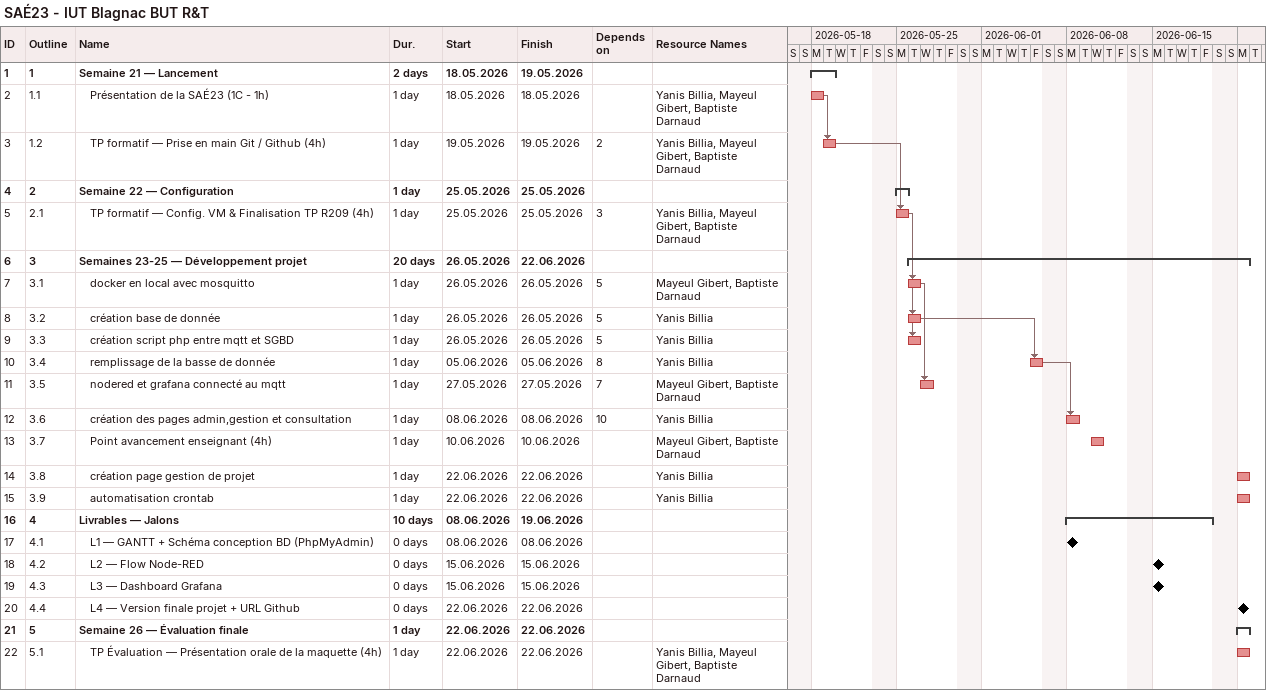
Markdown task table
SAÉ23 - IUT Blagnac BUT R&T

| ID | WBS | Task | Duration | Start | Finish | Predecessors | Resources |
|---|---|---|---|---|---|---|---|
| 1 | 1 | **Semaine 21 — Lancement** | 2d | 2026-05-18 | 2026-05-19 |  |  |
| 2 | 1.1 | Présentation de la SAÉ23 (1C - 1h) | 1d | 2026-05-18 | 2026-05-18 |  | Yanis Billia, Mayeul Gibert, Baptiste Darnaud |
| 3 | 1.2 | TP formatif — Prise en main Git / Github (4h) | 1d | 2026-05-19 | 2026-05-19 | 2 | Yanis Billia, Mayeul Gibert, Baptiste Darnaud |
| 4 | 2 | **Semaine 22 — Configuration** | 1d | 2026-05-25 | 2026-05-25 |  |  |
| 5 | 2.1 | TP formatif — Config. VM & Finalisation TP R209 (4h) | 1d | 2026-05-25 | 2026-05-25 | 3 | Yanis Billia, Mayeul Gibert, Baptiste Darnaud |
| 6 | 3 | **Semaines 23-25 — Développement projet** | 20d | 2026-05-26 | 2026-06-22 |  |  |
| 7 | 3.1 | docker en local avec mosquitto | 1d | 2026-05-26 | 2026-05-26 | 5 | Mayeul Gibert, Baptiste Darnaud |
| 8 | 3.2 | création base de donnée | 1d | 2026-05-26 | 2026-05-26 | 5 | Yanis Billia |
| 9 | 3.3 | création script php entre mqtt et SGBD | 1d | 2026-05-26 | 2026-05-26 | 5 | Yanis Billia |
| 10 | 3.4 | remplissage de la basse de donnée | 1d | 2026-06-05 | 2026-06-05 | 8 | Yanis Billia |
| 11 | 3.5 | nodered et grafana connecté au mqtt | 1d | 2026-05-27 | 2026-05-27 | 7 | Mayeul Gibert, Baptiste Darnaud |
| 12 | 3.6 | création des pages admin,gestion et consultation | 1d | 2026-06-08 | 2026-06-08 | 10 | Yanis Billia |
| 13 | 3.7 | Point avancement enseignant (4h) | 1d | 2026-06-10 | 2026-06-10 |  | Mayeul Gibert, Baptiste Darnaud |
| 14 | 3.8 | création page gestion de projet | 1d | 2026-06-22 | 2026-06-22 |  | Yanis Billia |
| 15 | 3.9 | automatisation crontab | 1d | 2026-06-22 | 2026-06-22 |  | Yanis Billia |
| 16 | 4 | **Livrables — Jalons** | 10d | 2026-06-08 | 2026-06-19 |  |  |
| 17 | 4.1 | L1 — GANTT + Schéma conception BD (PhpMyAdmin) | 0d | 2026-06-08 | 2026-06-08 |  |  |
| 18 | 4.2 | L2 — Flow Node-RED | 0d | 2026-06-15 | 2026-06-15 |  |  |
| 19 | 4.3 | L3 — Dashboard Grafana | 0d | 2026-06-15 | 2026-06-15 |  |  |
| 20 | 4.4 | L4 — Version finale projet + URL Github | 0d | 2026-06-22 | 2026-06-22 |  |  |
| 21 | 5 | **Semaine 26 — Évaluation finale** | 1d | 2026-06-22 | 2026-06-22 |  |  |
| 22 | 5.1 | TP Évaluation — Présentation orale de la maquette (4h) | 1d | 2026-06-22 | 2026-06-22 |  | Yanis Billia, Mayeul Gibert, Baptiste Darnaud |
